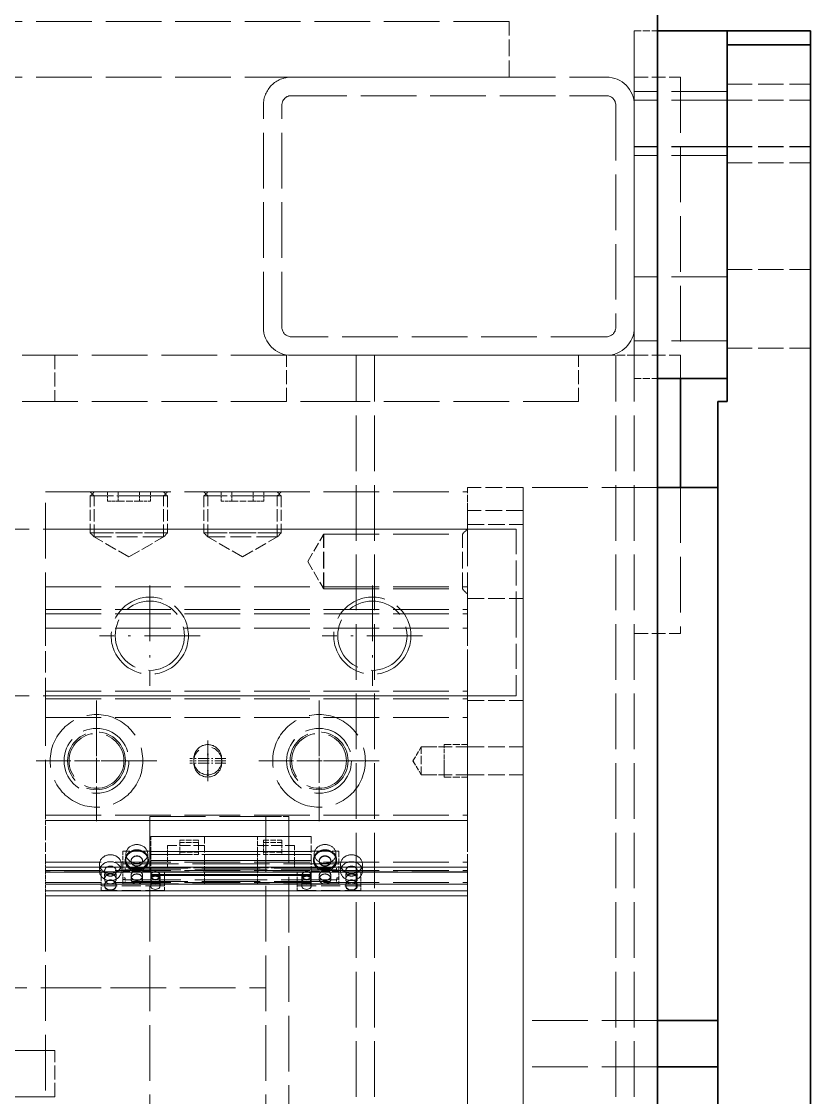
# Model space of a CAD drawing. Extents: x 0 to 18500, y -51 to 3802.
# Drawn here: x 3331.2 to 3501.3, y 2985.4 to 3217.5 of the extents above; entities that cross this region are included whole.
import ezdxf

# ---------------------------------------------------------------- set-up
doc = ezdxf.new("R2010")
doc.units = 0
doc.header["$MEASUREMENT"] = 0
for name, pattern in [('CENTER-HOKUTO', [23, 20, -1, 1, -1]), ('DASHDOT', [18.5, 12, -3, 0.5, -3]), ('DASHED', [15, 12, -3]), ('HIDDEN-HOKUTO', [3.8, 2.5, -1.3])]:
    doc.linetypes.add(name, pattern=pattern)
doc.layers.get('0').update_dxf_attribs({"linetype": 'CONTINUOUS'})
doc.layers.add('AM_7', color=2, linetype='CENTER-HOKUTO')
doc.layers.add('AM_HID', color=1, linetype='HIDDEN-HOKUTO')

msp = doc.modelspace()

# ---------------------------------------------------------------- linework, layer by layer
at = {"color": 7, "lineweight": 35}
for p, q in [((3468.3324, 3245.48984), (3468.33216, 2495.4899)), ((3483.33264, 3215.48996), (3483.33264, 3140.48996)), ((3483.33264, 3212.48996), (3483.33264, 3135.48996)), ((3501.33264, 3212.48996), (3501.33264, 2528.49002)), ((3473.33313, 3140.48996), (3473.33313, 3116.99008)), ((3481.33264, 3135.48996), (3481.33264, 2605.48996))]:
    msp.add_line(p, q, dxfattribs=at)
at = {"color": 7, "lineweight": 35, "ltscale": 0.375012}
for p, q in [((3468.33216, 3215.48996), (3483.33264, 3215.48996)), ((3468.33216, 3140.48996), (3483.33264, 3140.48996))]:
    msp.add_line(p, q, dxfattribs=at)
at = {"color": 7, "lineweight": 35, "ltscale": 0.45}
for p, q in [((3501.33264, 3215.48996), (3483.33264, 3215.48996)), ((3501.33264, 3212.48996), (3483.33264, 3212.48996))]:
    msp.add_line(p, q, dxfattribs=at)
at = {"color": 7, "lineweight": 35, "ltscale": 0.075}
for p, q in [((3483.33264, 3215.48996), (3483.33264, 3212.48996)), ((3501.33264, 3215.48996), (3501.33264, 3212.48996))]:
    msp.add_line(p, q, dxfattribs=at)
at = {"color": 7, "lineweight": 35, "ltscale": 0.05}
msp.add_line((3481.33264, 3135.48996), (3483.33264, 3135.48996), dxfattribs=at)
at = {"color": 7, "lineweight": 35, "ltscale": 0.325012}
for p, q in [((3481.33264, 3116.99008), (3468.33216, 3116.99008)), ((3481.33264, 3001.99008), (3468.33216, 3001.99008)), ((3481.33264, 2991.99008), (3468.33216, 2991.99008))]:
    msp.add_line(p, q, dxfattribs=at)
at = {"layer": 'AM_7', "color": 2, "linetype": 'DASHDOT', "lineweight": 13}
for p, q in [((3358.83289, 3095.82053), (3358.83289, 3074.15988)), ((3406.83289, 3095.82053), (3406.83289, 3074.15988)), ((3369.66321, 3084.9902), (3348.00257, 3084.9902)), ((3417.66321, 3084.9902), (3396.00257, 3084.9902)), ((3347.33289, 3070.9902), (3347.33289, 3044.9902)), ((3395.33289, 3070.9902), (3395.33289, 3044.9902)), ((3360.33289, 3057.9902), (3334.33289, 3057.9902)), ((3408.33289, 3057.9902), (3382.33289, 3057.9902))]:
    msp.add_line(p, q, dxfattribs=at)
at = {"layer": 'AM_7', "color": 2, "linetype": 'DASHDOT', "lineweight": 13, "ltscale": 0.455002}
for p, q in [((3347.33582, 3067.09164), (3347.33582, 3048.89157)), ((3395.33582, 3067.09164), (3395.33582, 3048.89157))]:
    msp.add_line(p, q, dxfattribs=at)
at = {"layer": 'AM_7', "color": 2, "linetype": 'DASHDOT', "lineweight": 13, "ltscale": 0.195001}
for p, q in [((3371.33264, 3061.89011), (3371.33264, 3054.09006)), ((3375.23596, 3058.49155), (3367.43592, 3058.49155)), ((3375.23596, 3057.49155), (3367.43592, 3057.49155))]:
    msp.add_line(p, q, dxfattribs=at)
at = {"layer": 'AM_7', "color": 2, "linetype": 'DASHDOT', "lineweight": 13, "ltscale": 0.194998}
for p, q in [((3371.33582, 3062.39157), (3371.33582, 3054.59164)), ((3371.33582, 3061.39157), (3371.33582, 3053.59164))]:
    msp.add_line(p, q, dxfattribs=at)
at = {"layer": 'AM_7', "color": 2, "linetype": 'DASHDOT', "lineweight": 13, "ltscale": 0.454999}
for p, q in [((3356.43592, 3057.99167), (3338.23596, 3057.99167)), ((3404.43592, 3057.99155), (3386.23596, 3057.99155))]:
    msp.add_line(p, q, dxfattribs=at)
at = {"layer": 'AM_7', "color": 2, "linetype": 'DASHDOT', "lineweight": 13, "ltscale": 0.194995}
msp.add_line((3375.23255, 3057.99008), (3367.43274, 3057.99008), dxfattribs=at)
at = {"layer": 'AM_HID', "color": 1, "linetype": 'DASHED', "lineweight": 13}
for p, q in [((3436.3324, 3217.48996), (3238.3324, 3217.48996)), ((3463.33264, 3215.48996), (3463.33264, 3145.48996)), ((3436.3324, 3205.48996), (3238.3324, 3205.48996)), ((3389.3324, 3205.48996), (3457.3324, 3205.48996)), ((3463.33313, 3205.4902), (3463.33313, 3145.48984)), ((3473.33313, 3205.4902), (3473.33313, 3140.48996)), ((3389.3324, 3201.48996), (3457.3324, 3201.48996)), ((3483.33264, 3202.40756), (3463.33264, 3202.40756)), ((3483.33289, 3202.40768), (3463.33289, 3202.40768)), ((3483.33557, 3202.4089), (3463.33557, 3202.4089)), ((3483.33582, 3202.40915), (3463.33582, 3202.40915)), ((3383.3324, 3151.48996), (3383.3324, 3199.48996)), ((3387.3324, 3151.48996), (3387.3324, 3199.48996)), ((3459.3324, 3199.48996), (3459.3324, 3151.48996)), ((3463.3324, 3199.48996), (3463.3324, 3151.48996)), ((3483.33289, 3200.49008), (3463.33289, 3200.49008)), ((3483.33582, 3200.49155), (3463.33582, 3200.49155)), ((3483.33289, 3190.49008), (3463.33289, 3190.49008)), ((3483.33582, 3190.49155), (3463.33582, 3190.49155)), ((3483.33264, 3188.57248), (3463.33264, 3188.57248)), ((3483.33289, 3188.57272), (3463.33289, 3188.57272)), ((3483.33557, 3188.57394), (3463.33557, 3188.57394)), ((3483.33582, 3188.57407), (3463.33582, 3188.57407)), ((3483.33264, 3162.40756), (3463.33264, 3162.40756)), ((3483.33289, 3162.40768), (3463.33289, 3162.40768)), ((3483.33557, 3162.4089), (3463.33557, 3162.4089)), ((3483.33582, 3162.40915), (3463.33582, 3162.40915)), ((3457.3324, 3149.48996), (3389.3324, 3149.48996)), ((3483.33264, 3148.57248), (3463.33264, 3148.57248)), ((3483.33289, 3148.57272), (3463.33289, 3148.57272)), ((3483.33557, 3148.57394), (3463.33557, 3148.57394)), ((3483.33582, 3148.57407), (3463.33582, 3148.57407)), ((3403.3324, 3145.48996), (3238.3324, 3145.48996)), ((3457.3324, 3145.48996), (3389.3324, 3145.48996)), ((3403.3324, 2595.48996), (3403.3324, 3145.48996)), ((3451.33264, 3145.48996), (3403.33264, 3145.48996)), ((3407.3324, 2595.48996), (3407.3324, 3145.48996)), ((3409.3324, 3145.48996), (3457.3324, 3145.48996)), ((3459.3324, 2595.48996), (3459.3324, 3145.48996)), ((3463.3324, 2595.48996), (3463.3324, 3145.48996)), ((3403.3324, 3135.48996), (3238.3324, 3135.48996)), ((3451.33264, 3135.48996), (3403.33264, 3135.48996)), ((3336.33264, 3086.64011), (3336.33264, 3115.99008)), ((3336.33264, 3115.99008), (3427.33264, 3115.99008)), ((3427.33264, 3086.63998), (3427.33264, 3115.99008)), ((3439.33264, 3116.99008), (3439.33264, 2623.99008)), ((3468.33216, 3116.99008), (3439.33264, 3116.99008)), ((3473.33313, 3116.99008), (3473.33313, 3085.4902)), ((3481.33264, 2623.99008), (3481.33264, 3116.99008)), ((3427.33264, 3111.99008), (3427.33264, 2628.99008)), ((3439.33264, 3111.99008), (3439.33264, 2628.99008)), ((3437.83289, 3107.99008), (3305.33289, 3107.99008)), ((3437.83557, 3107.99155), (3305.33582, 3107.99155)), ((3427.33289, 3107.99008), (3336.33289, 3107.99008)), ((3427.33557, 3107.99155), (3336.33557, 3107.99155)), ((3396.33264, 3106.90756), (3426.25013, 3106.90756)), ((3396.33289, 3106.90768), (3426.25037, 3106.90768)), ((3396.33557, 3106.90903), (3426.25305, 3106.90903)), ((3396.33582, 3106.90903), (3426.2533, 3106.90903)), ((3336.33557, 3095.49496), (3427.33557, 3095.49496)), ((3396.33264, 3095.0726), (3426.25013, 3095.0726)), ((3396.33289, 3095.0726), (3426.25037, 3095.0726)), ((3396.33557, 3095.07394), (3426.25305, 3095.07394)), ((3396.33582, 3095.07407), (3426.2533, 3095.07407)), ((3336.33264, 3090.64011), (3427.33264, 3090.64011)), ((3336.33557, 3089.72153), (3427.33557, 3089.72153)), ((3336.33264, 3086.64011), (3427.33264, 3086.63998)), ((3437.83289, 3071.99008), (3305.33289, 3071.99008)), ((3437.83557, 3071.99155), (3305.33557, 3071.99155)), ((3336.33264, 3046.24008), (3336.33264, 3071.34006)), ((3336.33264, 3071.34006), (3427.33264, 3071.34006)), ((3336.33289, 3072.9902), (3427.33289, 3072.9902)), ((3427.33289, 3071.99008), (3336.33289, 3071.99008)), ((3427.33557, 3071.99155), (3336.33557, 3071.99155)), ((3427.33264, 3046.24008), (3427.33264, 3071.34006)), ((3336.33264, 3067.34006), (3427.33264, 3067.34006)), ((3336.33264, 3046.24008), (3427.33264, 3046.24008)), ((3358.83264, 3045.99008), (3358.83264, 2945.99008)), ((3358.83264, 3045.99008), (3388.83264, 3045.99008)), ((3358.83557, 3045.99155), (3388.83557, 3045.99155)), ((3383.83264, 3045.99008), (3383.83264, 2945.99008)), ((3388.83264, 2945.99008), (3388.83264, 3045.99008)), ((3388.83264, 2945.99008), (3388.83264, 3045.99008)), ((3427.33289, 3045.15268), (3336.33289, 3045.15268)), ((3336.33557, 3045.15402), (3427.33557, 3045.15402)), ((3359.03284, 3041.69821), (3382.03284, 3041.69821)), ((3393.63562, 3041.69955), (3370.63562, 3041.69955)), ((3359.03284, 3038.44821), (3382.03284, 3038.44821)), ((3382.03284, 3037.76523), (3359.03284, 3037.76523)), ((3359.03284, 3036.50217), (3382.03284, 3036.50217)), ((3393.63562, 3038.44955), (3370.63562, 3038.44955)), ((3370.63562, 3037.76657), (3393.63562, 3037.76657)), ((3393.63562, 3036.50339), (3370.63562, 3036.50339)), ((3336.33264, 3036.1655), (3427.33264, 3036.1655)), ((3427.33264, 3035.03842), (3336.33264, 3035.03842)), ((3336.33264, 3034.34677), (3427.33264, 3034.34677)), ((3427.33264, 3034.02499), (3336.33264, 3034.02512)), ((3427.33264, 3033.97958), (3336.33264, 3033.97971)), ((3336.33289, 3036.16562), (3427.33289, 3036.1655)), ((3336.33289, 3035.03854), (3427.33289, 3035.03854)), ((3336.33289, 3034.34689), (3427.33289, 3034.34689)), ((3427.33289, 3034.02512), (3336.33289, 3034.02524)), ((3427.33289, 3033.97971), (3336.33289, 3033.97971)), ((3336.33557, 3036.16684), (3427.33557, 3036.16684)), ((3427.33557, 3035.03976), (3336.33557, 3035.03976)), ((3336.33557, 3034.34824), (3427.33557, 3034.34824)), ((3427.33557, 3034.02646), (3336.33557, 3034.02646)), ((3336.33557, 3033.98105), (3427.33557, 3033.98105)), ((3336.33582, 3036.16696), (3427.33582, 3036.16696)), ((3336.33582, 3035.03989), (3427.33582, 3035.03989)), ((3336.33582, 3034.34836), (3427.33582, 3034.34836)), ((3427.33582, 3034.02658), (3336.33582, 3034.02658)), ((3427.33582, 3033.98117), (3336.33582, 3033.98117)), ((3353.03284, 3035.76523), (3382.03284, 3035.76523)), ((3382.03284, 3034.85593), (3353.53284, 3034.85593)), ((3353.53284, 3034.50595), (3382.03284, 3034.50595)), ((3399.63562, 3035.76657), (3370.63562, 3035.76657)), ((3370.63562, 3034.85727), (3399.13562, 3034.85727)), ((3399.13562, 3034.50717), (3370.63562, 3034.50717)), ((3336.33264, 3031.74875), (3427.33264, 3031.74875)), ((3336.33289, 3031.74887), (3427.33289, 3031.74887)), ((3336.33557, 3031.75009), (3427.33557, 3031.75009)), ((3336.33582, 3031.75021), (3427.33582, 3031.75021)), ((3353.53284, 3032.34445), (3382.03284, 3032.34445)), ((3382.03284, 3031.99448), (3353.53284, 3031.99448)), ((3359.03284, 3033.43515), (3382.03284, 3033.43515)), ((3359.03284, 3033.25217), (3382.03284, 3033.25217)), ((3393.63562, 3033.43637), (3370.63562, 3033.43637)), ((3393.63562, 3033.25339), (3370.63562, 3033.25339)), ((3399.13562, 3032.34579), (3370.63562, 3032.34579)), ((3370.63562, 3031.9957), (3399.13562, 3031.9957)), ((3427.33264, 3031.38278), (3336.33264, 3031.38278)), ((3427.33264, 3029.97507), (3336.33264, 3029.97507)), ((3336.33264, 3029.93002), (3427.33264, 3029.93002)), ((3336.33289, 3031.3829), (3427.33289, 3031.3829)), ((3427.33289, 3029.97519), (3336.33289, 3029.97519)), ((3336.33289, 3029.93015), (3427.33289, 3029.93015)), ((3427.33557, 3031.38425), (3336.33557, 3031.38425)), ((3427.33557, 3029.97653), (3336.33557, 3029.97653)), ((3336.33557, 3029.93149), (3427.33557, 3029.93149)), ((3336.33582, 3031.38437), (3427.33582, 3031.38437)), ((3427.33582, 3029.97653), (3336.33582, 3029.97665)), ((3336.33582, 3029.93161), (3427.33582, 3029.93161)), ((3353.03284, 3031.43515), (3382.03284, 3031.43515)), ((3399.63562, 3031.43637), (3370.63562, 3031.43637)), ((3336.33264, 3028.88913), (3427.33264, 3028.88901)), ((3427.33289, 3028.88913), (3336.33289, 3028.88925)), ((3336.33289, 3028.88913), (3336.33289, 2963.09103)), ((3336.33557, 3028.89047), (3427.33557, 3028.89047)), ((3427.33582, 3028.89059), (3336.33582, 3028.89059)), ((3427.33289, 3028.88901), (3427.33289, 2963.09103)), ((3305.33289, 3008.99008), (3383.83264, 3008.99008)), ((3305.33557, 3008.99155), (3383.83557, 3008.99155)), ((3336.33264, 3008.99008), (3358.83264, 3008.99008)), ((3336.33557, 3008.99155), (3358.83557, 3008.99155)), ((3468.33216, 3001.99008), (3439.33264, 3001.99008)), ((3338.3324, 2995.48996), (3238.3324, 2995.48996)), ((3468.33216, 2991.99008), (3439.33264, 2991.99008)), ((3338.3324, 2985.48996), (3238.3324, 2985.48996))]:
    msp.add_line(p, q, dxfattribs=at)
at = {"layer": 'AM_HID', "color": 1, "linetype": 'DASHED', "lineweight": 13, "ltscale": 0.3}
for p, q in [((3436.3324, 3205.48996), (3436.3324, 3217.48996)), ((3439.33264, 3116.99008), (3427.33264, 3116.99008)), ((3439.33264, 3111.99008), (3427.33264, 3111.99008)), ((3439.33289, 3111.9902), (3427.33289, 3111.9902)), ((3439.33557, 3111.99142), (3427.33557, 3111.99142)), ((3439.33582, 3111.99155), (3427.33582, 3111.99155)), ((3427.33264, 3108.99008), (3439.33264, 3108.99008)), ((3427.33289, 3108.9902), (3439.33289, 3108.9902)), ((3427.33289, 3108.99008), (3439.33289, 3108.99008)), ((3427.33557, 3108.99155), (3439.33557, 3108.99155)), ((3427.33557, 3108.99155), (3439.33557, 3108.99155)), ((3427.33582, 3108.99155), (3439.33582, 3108.99155)), ((3427.33264, 3092.99008), (3439.33264, 3092.99008)), ((3427.33289, 3092.9902), (3439.33289, 3092.9902)), ((3427.33557, 3092.99155), (3439.33557, 3092.99155)), ((3427.33582, 3092.99155), (3439.33582, 3092.99155)), ((3427.33289, 3070.99008), (3439.33289, 3070.99008)), ((3427.33557, 3070.99155), (3439.33557, 3070.99155)), ((3427.33289, 3060.99008), (3439.33289, 3060.99008)), ((3427.33557, 3060.99155), (3439.33557, 3060.99155)), ((3427.33264, 3054.99008), (3439.33264, 3054.99008)), ((3427.33557, 3054.99155), (3439.33557, 3054.99155))]:
    msp.add_line(p, q, dxfattribs=at)
at = {"layer": 'AM_HID', "color": 1, "linetype": 'DASHED', "lineweight": 13, "ltscale": 0.124988}
for p, q in [((3463.33264, 3215.48996), (3468.33216, 3215.48996)), ((3463.33264, 3140.48996), (3468.33216, 3140.48996))]:
    msp.add_line(p, q, dxfattribs=at)
at = {"layer": 'AM_HID', "color": 1, "linetype": 'DASHED', "lineweight": 13, "ltscale": 0.45}
for p, q in [((3501.33313, 3212.4902), (3483.33313, 3212.4902)), ((3501.33557, 3212.49142), (3483.33557, 3212.49142)), ((3501.33606, 3212.49167), (3483.33606, 3212.49167)), ((3483.33264, 3203.99008), (3501.33264, 3203.99008)), ((3483.33289, 3203.9902), (3501.33289, 3203.9902)), ((3483.33557, 3203.99142), (3501.33557, 3203.99142)), ((3483.33582, 3203.99155), (3501.33582, 3203.99155)), ((3483.33289, 3200.49008), (3501.33289, 3200.49008)), ((3483.33582, 3200.49155), (3501.33582, 3200.49155)), ((3483.33289, 3190.49008), (3501.33289, 3190.49008)), ((3483.33582, 3190.49155), (3501.33582, 3190.49155)), ((3483.33264, 3186.99008), (3501.33264, 3186.99008)), ((3483.33289, 3186.9902), (3501.33289, 3186.9902)), ((3483.33557, 3186.99142), (3501.33557, 3186.99142)), ((3483.33582, 3186.99155), (3501.33582, 3186.99155)), ((3483.33264, 3163.99008), (3501.33264, 3163.99008)), ((3483.33289, 3163.9902), (3501.33289, 3163.9902)), ((3483.33557, 3163.99142), (3501.33557, 3163.99142)), ((3483.33582, 3163.99155), (3501.33582, 3163.99155)), ((3483.33264, 3146.99008), (3501.33264, 3146.99008)), ((3483.33289, 3146.9902), (3501.33289, 3146.9902)), ((3483.33557, 3146.99142), (3501.33557, 3146.99142)), ((3483.33582, 3146.99155), (3501.33582, 3146.99155)), ((3437.83289, 3107.99008), (3437.83289, 3089.99008)), ((3437.83289, 3089.99008), (3437.83289, 3071.99008))]:
    msp.add_line(p, q, dxfattribs=at)
at = {"layer": 'AM_HID', "color": 1, "linetype": 'DASHED', "lineweight": 13, "ltscale": 0.25}
for p, q in [((3463.33313, 3205.4902), (3473.33313, 3205.4902)), ((3338.33264, 3145.49008), (3338.33264, 3135.49008)), ((3388.33289, 3135.4902), (3388.33289, 3145.4902)), ((3388.33557, 3135.49142), (3388.33557, 3145.49142)), ((3403.3324, 3135.48996), (3403.3324, 3145.48996)), ((3451.33264, 3135.48996), (3451.33264, 3145.48996)), ((3463.33313, 3145.4902), (3473.33313, 3145.4902)), ((3463.33313, 3085.4902), (3473.33313, 3085.4902)), ((3417.33289, 3060.99008), (3427.33289, 3060.99008)), ((3417.33264, 3054.99008), (3427.33264, 3054.99008)), ((3439.33264, 2991.99008), (3439.33264, 3001.99008)), ((3481.33264, 2991.99008), (3481.33264, 3001.99008)), ((3338.3324, 2985.48996), (3338.3324, 2995.48996))]:
    msp.add_line(p, q, dxfattribs=at)
at = {"layer": 'AM_HID', "color": 1, "linetype": 'DASHED', "lineweight": 13, "ltscale": 0.15}
for p, q in [((3409.3324, 3145.48996), (3403.3324, 3145.48996)), ((3457.3324, 3145.48996), (3463.3324, 3145.48996)), ((3417.33264, 3054.99008), (3417.33289, 3060.99008)), ((3417.33264, 3054.99008), (3417.33289, 3060.99008)), ((3417.33557, 3054.99155), (3417.33557, 3060.99155)), ((3417.33557, 3054.99155), (3417.33557, 3060.99155)), ((3393.63562, 3038.51657), (3399.63562, 3038.51657)), ((3359.03284, 3038.51523), (3353.03284, 3038.51523)), ((3359.03284, 3034.18515), (3353.03284, 3034.18515)), ((3393.63562, 3034.18637), (3399.63562, 3034.18637))]:
    msp.add_line(p, q, dxfattribs=at)
at = {"layer": 'AM_HID', "color": 1, "linetype": 'DASHED', "lineweight": 13, "ltscale": 0.030269}
for p, q in [((3346.85804, 3115.13412), (3346.00183, 3115.9902)), ((3346.85804, 3115.9902), (3346.00183, 3115.13412)), ((3361.80774, 3115.13412), (3362.66394, 3115.9902)), ((3361.80774, 3115.9902), (3362.66394, 3115.13412)), ((3371.35804, 3115.13412), (3370.50183, 3115.9902)), ((3371.35804, 3115.9902), (3370.50183, 3115.13412)), ((3386.30774, 3115.13412), (3387.16394, 3115.9902)), ((3386.30774, 3115.9902), (3387.16394, 3115.13412)), ((3346.85804, 3106.29013), (3346.00183, 3107.14621)), ((3361.80774, 3106.29013), (3362.66394, 3107.14621)), ((3371.35804, 3106.29013), (3370.50183, 3107.14621)), ((3386.30774, 3106.29013), (3387.16394, 3107.14621))]:
    msp.add_line(p, q, dxfattribs=at)
at = {"layer": 'AM_HID', "color": 1, "linetype": 'DASHED', "lineweight": 13, "ltscale": 0.416553}
for p, q in [((3346.00183, 3115.13412), (3362.66394, 3115.13412)), ((3346.00183, 3115.13412), (3362.66394, 3115.13412)), ((3370.50183, 3115.13412), (3387.16394, 3115.13412)), ((3370.50183, 3115.13412), (3387.16394, 3115.13412)), ((3346.00183, 3107.14621), (3362.66394, 3107.14621)), ((3362.66394, 3107.14621), (3346.00183, 3107.14621)), ((3370.50183, 3107.14621), (3387.16394, 3107.14621)), ((3387.16394, 3107.14621), (3370.50183, 3107.14621))]:
    msp.add_line(p, q, dxfattribs=at)
at = {"layer": 'AM_HID', "color": 1, "linetype": 'DASHED', "lineweight": 13, "ltscale": 0.199698}
for p, q in [((3346.00183, 3115.13412), (3346.00183, 3107.14621)), ((3362.66394, 3115.13412), (3362.66394, 3107.14621)), ((3370.50183, 3115.13412), (3370.50183, 3107.14621)), ((3387.16394, 3115.13412), (3387.16394, 3107.14621))]:
    msp.add_line(p, q, dxfattribs=at)
at = {"layer": 'AM_HID', "color": 1, "linetype": 'DASHED', "lineweight": 13, "ltscale": 0.373743}
for p, q in [((3346.85804, 3115.9902), (3361.80774, 3115.9902)), ((3361.80774, 3115.13412), (3346.85804, 3115.13412)), ((3361.80774, 3115.13412), (3346.85804, 3115.13412)), ((3371.35804, 3115.9902), (3386.30774, 3115.9902)), ((3386.30774, 3115.13412), (3371.35804, 3115.13412)), ((3386.30774, 3115.13412), (3371.35804, 3115.13412)), ((3361.80774, 3106.29013), (3346.85804, 3106.29013)), ((3361.80774, 3106.29013), (3346.85804, 3106.29013)), ((3361.80774, 3106.29013), (3346.85804, 3106.29013)), ((3386.30774, 3106.29013), (3371.35804, 3106.29013)), ((3386.30774, 3106.29013), (3371.35804, 3106.29013)), ((3386.30774, 3106.29013), (3371.35804, 3106.29013))]:
    msp.add_line(p, q, dxfattribs=at)
at = {"layer": 'AM_HID', "color": 1, "linetype": 'DASHED', "lineweight": 13, "ltscale": 0.2211}
for p, q in [((3346.85804, 3106.29013), (3346.85804, 3115.13412)), ((3361.80774, 3106.29013), (3361.80774, 3115.13412)), ((3371.35804, 3106.29013), (3371.35804, 3115.13412)), ((3386.30774, 3106.29013), (3386.30774, 3115.13412))]:
    msp.add_line(p, q, dxfattribs=at)
at = {"layer": 'AM_HID', "color": 1, "linetype": 'DASHED', "lineweight": 13, "ltscale": 0.05}
for p, q in [((3349.71399, 3115.9902), (3349.71399, 3113.9902)), ((3352.02356, 3115.9902), (3352.02356, 3113.9902)), ((3352.02356, 3115.9902), (3352.02356, 3113.9902)), ((3356.64221, 3115.9902), (3356.64221, 3113.9902)), ((3356.64221, 3115.9902), (3356.64221, 3113.9902)), ((3358.95179, 3115.9902), (3358.95179, 3113.9902)), ((3374.21399, 3115.9902), (3374.21399, 3113.9902)), ((3376.52356, 3115.9902), (3376.52356, 3113.9902)), ((3376.52356, 3115.9902), (3376.52356, 3113.9902)), ((3381.14221, 3115.9902), (3381.14221, 3113.9902)), ((3381.14221, 3115.9902), (3381.14221, 3113.9902)), ((3383.45179, 3115.9902), (3383.45179, 3113.9902)), ((3382.03284, 3035.76523), (3382.03284, 3037.76523))]:
    msp.add_line(p, q, dxfattribs=at)
at = {"layer": 'AM_HID', "color": 1, "linetype": 'DASHED', "lineweight": 13, "ltscale": 0.125}
for p, q in [((3427.33264, 3111.99008), (3427.33264, 3116.99008)), ((3439.33264, 3111.99008), (3439.33264, 3116.99008)), ((3417.33557, 3060.99155), (3422.33557, 3060.99155)), ((3422.33557, 3061.49155), (3427.33557, 3061.49155)), ((3417.33557, 3054.99155), (3422.33557, 3054.99155)), ((3422.33557, 3054.49155), (3427.33557, 3054.49155)), ((3383.83264, 3045.99008), (3388.83264, 3045.99008)), ((3383.83557, 3045.99155), (3388.83557, 3045.99155))]:
    msp.add_line(p, q, dxfattribs=at)
at = {"layer": 'AM_HID', "color": 1, "linetype": 'DASHED', "lineweight": 13, "ltscale": 0.057739}
for p, q in [((3349.71399, 3113.9902), (3352.02356, 3113.9902)), ((3356.64221, 3113.9902), (3358.95179, 3113.9902)), ((3374.21399, 3113.9902), (3376.52356, 3113.9902)), ((3381.14221, 3113.9902), (3383.45179, 3113.9902))]:
    msp.add_line(p, q, dxfattribs=at)
at = {"layer": 'AM_HID', "color": 1, "linetype": 'DASHED', "lineweight": 13, "ltscale": 0.115466}
for p, q in [((3352.02356, 3113.9902), (3356.64221, 3113.9902)), ((3376.52356, 3113.9902), (3381.14221, 3113.9902))]:
    msp.add_line(p, q, dxfattribs=at)
at = {"layer": 'AM_HID', "color": 1, "linetype": 'DASHED', "lineweight": 13, "ltscale": 0.215781}
for p, q in [((3354.33289, 3101.97446), (3346.85804, 3106.29013)), ((3354.33289, 3101.97446), (3361.80774, 3106.29013)), ((3378.83289, 3101.97446), (3371.35804, 3106.29013)), ((3378.83289, 3101.97446), (3386.30774, 3106.29013))]:
    msp.add_line(p, q, dxfattribs=at)
at = {"layer": 'AM_HID', "color": 1, "linetype": 'DASHED', "lineweight": 13, "ltscale": 0.170824}
for p, q in [((3392.91614, 3100.99008), (3396.33264, 3106.90756)), ((3392.91638, 3100.9902), (3396.33289, 3106.90768)), ((3392.91907, 3100.99155), (3396.33557, 3106.90903)), ((3392.91931, 3100.99155), (3396.33582, 3106.90903)), ((3392.91614, 3100.99008), (3396.33264, 3095.0726)), ((3392.91931, 3100.99155), (3396.33582, 3095.07407))]:
    msp.add_line(p, q, dxfattribs=at)
at = {"layer": 'AM_HID', "color": 1, "linetype": 'DASHED', "lineweight": 13, "ltscale": 0.295874}
for p, q in [((3396.33264, 3095.0726), (3396.33264, 3106.90756)), ((3396.33264, 3095.0726), (3396.33264, 3106.90756)), ((3396.33582, 3095.07407), (3396.33582, 3106.90903)), ((3396.33582, 3095.07407), (3396.33582, 3106.90903)), ((3426.25013, 3095.0726), (3426.25013, 3106.90756)), ((3426.25013, 3095.0726), (3426.25013, 3106.90756)), ((3426.2533, 3095.07407), (3426.2533, 3106.90903)), ((3426.2533, 3095.07407), (3426.2533, 3106.90903))]:
    msp.add_line(p, q, dxfattribs=at)
at = {"layer": 'AM_HID', "color": 1, "linetype": 'DASHED', "lineweight": 13, "ltscale": 0.295877}
for p, q in [((3396.33289, 3095.0726), (3396.33289, 3106.90768)), ((3396.33289, 3095.0726), (3396.33289, 3106.90768)), ((3396.33557, 3095.07394), (3396.33557, 3106.90903)), ((3396.33557, 3095.07394), (3396.33557, 3106.90903)), ((3426.25037, 3095.0726), (3426.25037, 3106.90768)), ((3426.25037, 3095.0726), (3426.25037, 3106.90768)), ((3426.25305, 3095.07394), (3426.25305, 3106.90903)), ((3426.25305, 3095.07394), (3426.25305, 3106.90903))]:
    msp.add_line(p, q, dxfattribs=at)
at = {"layer": 'AM_HID', "color": 1, "linetype": 'DASHED', "lineweight": 13, "ltscale": 0.038273}
for p, q in [((3426.25013, 3106.90756), (3427.33264, 3107.99008)), ((3426.25037, 3106.90768), (3427.33289, 3107.9902)), ((3426.25305, 3106.90903), (3427.33557, 3107.99155)), ((3426.2533, 3106.90903), (3427.33582, 3107.99155)), ((3426.25013, 3095.0726), (3427.33264, 3093.99008)), ((3426.2533, 3095.07407), (3427.33582, 3093.99155))]:
    msp.add_line(p, q, dxfattribs=at)
at = {"layer": 'AM_HID', "color": 1, "linetype": 'DASHED', "lineweight": 13, "ltscale": 0.170826}
for p, q in [((3392.91638, 3100.9902), (3396.33289, 3095.0726)), ((3392.91907, 3100.99155), (3396.33557, 3095.07394))]:
    msp.add_line(p, q, dxfattribs=at)
at = {"layer": 'AM_HID', "color": 1, "linetype": 'DASHED', "lineweight": 13, "ltscale": 0.038271}
for p, q in [((3426.25037, 3095.0726), (3427.33289, 3093.9902)), ((3426.25305, 3095.07394), (3427.33557, 3093.99155))]:
    msp.add_line(p, q, dxfattribs=at)
at = {"layer": 'AM_HID', "color": 1, "linetype": 'DASHED', "lineweight": 13, "ltscale": 0.382498}
for p, q in [((3336.33264, 3071.34006), (3336.33264, 3086.63998)), ((3427.33264, 3071.34006), (3427.33264, 3086.63998))]:
    msp.add_line(p, q, dxfattribs=at)
at = {"layer": 'AM_HID', "color": 1, "linetype": 'DASHED', "lineweight": 13, "ltscale": 0.086604}
msp.add_line((3415.60071, 3057.99008), (3417.33289, 3060.99008), dxfattribs=at)
at = {"layer": 'AM_HID', "color": 1, "linetype": 'DASHED', "lineweight": 13, "ltscale": 0.086601}
for p, q in [((3415.60364, 3057.99155), (3417.33557, 3060.99155)), ((3415.60071, 3057.99008), (3417.33264, 3054.99008)), ((3415.60364, 3057.99155), (3417.33557, 3054.99155))]:
    msp.add_line(p, q, dxfattribs=at)
at = {"layer": 'AM_HID', "color": 1, "linetype": 'DASHED', "lineweight": 13, "ltscale": 0.075}
for p, q in [((3422.33557, 3058.49155), (3422.33557, 3061.49155)), ((3422.33557, 3054.99155), (3422.33557, 3057.99155)), ((3422.33557, 3054.49155), (3422.33557, 3057.49155)), ((3390.63562, 3034.00143), (3390.63562, 3031.00143)), ((3404.33557, 3034.00143), (3404.33557, 3031.00143)), ((3348.33289, 3033.00021), (3348.33289, 3030.00021)), ((3362.03284, 3033.00021), (3362.03284, 3030.00021))]:
    msp.add_line(p, q, dxfattribs=at)
at = {"layer": 'AM_HID', "color": 1, "linetype": 'DASHED', "lineweight": 13, "ltscale": 0.0125}
for p, q in [((3368.33582, 3057.99155), (3368.33582, 3058.49155)), ((3368.33582, 3057.49155), (3368.33582, 3057.99155)), ((3374.33582, 3058.49155), (3374.33582, 3057.99155)), ((3374.33582, 3057.99155), (3374.33582, 3057.49155)), ((3422.33557, 3058.49155), (3422.33557, 3057.99155)), ((3422.33557, 3057.99155), (3422.33557, 3057.49155)), ((3365.33289, 3040.39926), (3365.33289, 3040.89926)), ((3369.33289, 3040.39926), (3369.33289, 3040.89926)), ((3383.33557, 3037.80246), (3383.33557, 3038.30246)), ((3387.33557, 3037.80246), (3387.33557, 3038.30246)), ((3353.53284, 3034.42294), (3353.03284, 3034.42294)), ((3353.03284, 3034.07285), (3353.53284, 3034.07285)), ((3399.13562, 3034.42416), (3399.63562, 3034.42416)), ((3399.63562, 3034.07419), (3399.13562, 3034.07419)), ((3353.03284, 3032.77744), (3353.53284, 3032.77744)), ((3353.53284, 3032.42746), (3353.03284, 3032.42746)), ((3399.63562, 3032.77878), (3399.13562, 3032.77878)), ((3399.13562, 3032.4288), (3399.63562, 3032.4288))]:
    msp.add_line(p, q, dxfattribs=at)
at = {"layer": 'AM_HID', "color": 1, "linetype": 'DASHED', "lineweight": 13, "ltscale": 0.083884}
for p, q in [((3336.33264, 3042.88474), (3336.33264, 3046.24008)), ((3427.33264, 3042.88474), (3427.33264, 3046.24008))]:
    msp.add_line(p, q, dxfattribs=at)
at = {"layer": 'AM_HID', "color": 1, "linetype": 'DASHED', "lineweight": 13, "ltscale": 0.167978}
for p, q in [((3336.33289, 3042.88474), (3336.33289, 3036.16562)), ((3427.33289, 3042.88474), (3427.33289, 3036.16562))]:
    msp.add_line(p, q, dxfattribs=at)
at = {"layer": 'AM_HID', "color": 1, "linetype": 'DASHED', "lineweight": 13, "ltscale": 0.08125}
for p, q in [((3359.03284, 3038.44821), (3359.03284, 3041.69821)), ((3382.03284, 3038.44821), (3382.03284, 3041.69821)), ((3370.63562, 3036.50339), (3370.63562, 3033.25339)), ((3393.63562, 3036.50339), (3393.63562, 3033.25339))]:
    msp.add_line(p, q, dxfattribs=at)
at = {"layer": 'AM_HID', "color": 1, "linetype": 'DASHED', "lineweight": 13, "ltscale": 0.1}
for p, q in [((3369.33289, 3040.89926), (3365.33289, 3040.89926)), ((3383.33557, 3040.90048), (3387.33557, 3040.90048)), ((3369.33289, 3040.39926), (3365.33289, 3040.39926)), ((3383.33557, 3040.40048), (3387.33557, 3040.40048)), ((3365.33289, 3038.30112), (3369.33289, 3038.30112)), ((3365.33289, 3037.80112), (3369.33289, 3037.80112)), ((3387.33557, 3038.30246), (3383.33557, 3038.30246)), ((3387.33557, 3037.80246), (3383.33557, 3037.80246))]:
    msp.add_line(p, q, dxfattribs=at)
at = {"layer": 'AM_HID', "color": 1, "linetype": 'DASHED', "lineweight": 13, "ltscale": 0.129904}
for p, q in [((3370.63562, 3041.69955), (3370.63562, 3036.50339)), ((3393.63562, 3041.69955), (3393.63562, 3036.50339))]:
    msp.add_line(p, q, dxfattribs=at)
at = {"layer": 'AM_HID', "color": 1, "linetype": 'DASHED', "lineweight": 13, "ltscale": 0.064951}
for p, q in [((3383.33557, 3038.30246), (3383.33557, 3040.90048)), ((3387.33557, 3040.90048), (3387.33557, 3038.30246))]:
    msp.add_line(p, q, dxfattribs=at)
at = {"layer": 'AM_HID', "color": 1, "linetype": 'DASHED', "lineweight": 13, "ltscale": 0.030002}
for p, q in [((3362.63562, 3039.72653), (3362.63562, 3038.52646)), ((3390.03284, 3034.92514), (3390.03284, 3036.12521))]:
    msp.add_line(p, q, dxfattribs=at)
at = {"layer": 'AM_HID', "color": 1, "linetype": 'DASHED', "lineweight": 13, "ltscale": 0.2}
for p, q in [((3370.63562, 3039.72641), (3362.63562, 3039.72653)), ((3382.03284, 3039.72519), (3390.03284, 3039.72519)), ((3370.63562, 3034.92648), (3362.63562, 3034.92648)), ((3382.03284, 3034.92514), (3390.03284, 3034.92514))]:
    msp.add_line(p, q, dxfattribs=at)
at = {"layer": 'AM_HID', "color": 1, "linetype": 'DASHED', "lineweight": 13, "ltscale": 0.089999}
for p, q in [((3362.63562, 3038.52646), (3362.63562, 3034.92648)), ((3390.03284, 3036.12521), (3390.03284, 3039.72519))]:
    msp.add_line(p, q, dxfattribs=at)
at = {"layer": 'AM_HID', "color": 1, "linetype": 'DASHED', "lineweight": 13, "ltscale": 0.064954}
for p, q in [((3365.33289, 3040.39926), (3365.33289, 3037.80112)), ((3369.33289, 3037.80112), (3369.33289, 3040.39926))]:
    msp.add_line(p, q, dxfattribs=at)
at = {"layer": 'AM_HID', "color": 1, "linetype": 'DASHED', "lineweight": 13, "ltscale": 0.108255}
msp.add_line((3399.63562, 3038.51657), (3399.63562, 3034.18637), dxfattribs=at)
at = {"layer": 'AM_HID', "color": 1, "linetype": 'DASHED', "lineweight": 13, "ltscale": 0.06875}
for p, q in [((3353.03284, 3038.51523), (3353.03284, 3035.76523)), ((3399.63562, 3034.18637), (3399.63562, 3031.43637))]:
    msp.add_line(p, q, dxfattribs=at)
at = {"layer": 'AM_HID', "color": 1, "linetype": 'DASHED', "lineweight": 13, "ltscale": 0.00625}
for p, q in [((3353.53284, 3036.65024), (3353.53284, 3036.40024)), ((3358.53284, 3036.65024), (3358.53284, 3036.40024)), ((3394.13562, 3036.65146), (3394.13562, 3036.40146)), ((3399.13562, 3036.65146), (3399.13562, 3036.40146))]:
    msp.add_line(p, q, dxfattribs=at)
at = {"layer": 'AM_HID', "color": 1, "linetype": 'DASHED', "lineweight": 13, "ltscale": 0.03125}
for p, q in [((3353.68299, 3037.90024), (3353.68299, 3036.65024)), ((3358.38294, 3037.90024), (3358.38294, 3036.65024)), ((3394.28553, 3037.90146), (3394.28553, 3036.65146)), ((3398.98548, 3037.90146), (3398.98548, 3036.65146)), ((3359.03284, 3031.00021), (3359.03284, 3032.25021)), ((3361.03284, 3031.00021), (3361.03284, 3032.25021)), ((3391.63562, 3031.00143), (3391.63562, 3032.25143)), ((3393.63562, 3031.00143), (3393.63562, 3032.25143))]:
    msp.add_line(p, q, dxfattribs=at)
at = {"layer": 'AM_HID', "color": 1, "linetype": 'DASHED', "lineweight": 13, "ltscale": 0.001251}
for p, q in [((3354.78284, 3036.40024), (3354.78284, 3036.35019)), ((3357.28284, 3036.40024), (3357.28284, 3036.35019)), ((3395.38562, 3036.40146), (3395.38562, 3036.35141)), ((3397.88562, 3036.40146), (3397.88562, 3036.35141))]:
    msp.add_line(p, q, dxfattribs=at)
at = {"layer": 'AM_HID', "color": 1, "linetype": 'DASHED', "lineweight": 13, "ltscale": 0.001675}
msp.add_line((3359.03284, 3038.51523), (3359.03284, 3038.44821), dxfattribs=at)
at = {"layer": 'AM_HID', "color": 1, "linetype": 'DASHED', "lineweight": 13, "ltscale": 0.017075}
for p, q in [((3359.03284, 3037.76523), (3359.03284, 3038.44821)), ((3382.03284, 3037.76523), (3382.03284, 3038.44821))]:
    msp.add_line(p, q, dxfattribs=at)
at = {"layer": 'AM_HID', "color": 1, "linetype": 'DASHED', "lineweight": 13, "ltscale": 0.089502}
msp.add_line((3359.03284, 3037.76523), (3359.03284, 3034.18515), dxfattribs=at)
at = {"layer": 'AM_HID', "color": 1, "linetype": 'DASHED', "lineweight": 13, "ltscale": 0.045468}
for p, q in [((3336.33264, 3034.34677), (3336.33264, 3036.1655)), ((3427.33264, 3034.34677), (3427.33264, 3036.1655)), ((3336.33264, 3029.93002), (3336.33264, 3031.74875)), ((3427.33264, 3029.93002), (3427.33264, 3031.74875))]:
    msp.add_line(p, q, dxfattribs=at)
at = {"layer": 'AM_HID', "color": 1, "linetype": 'DASHED', "lineweight": 13, "ltscale": 0.009177}
msp.add_line((3336.33264, 3033.97971), (3336.33264, 3034.34677), dxfattribs=at)
at = {"layer": 'AM_HID', "color": 1, "linetype": 'DASHED', "lineweight": 13, "ltscale": 0.034579}
for p, q in [((3336.33264, 3034.00046), (3336.33264, 3032.61728)), ((3427.33264, 3034.00046), (3427.33264, 3032.61728))]:
    msp.add_line(p, q, dxfattribs=at)
at = {"layer": 'AM_HID', "color": 1, "linetype": 'DASHED', "lineweight": 13, "ltscale": 0.0375}
for p, q in [((3347.98304, 3035.70016), (3347.98304, 3034.20016)), ((3352.68299, 3035.70016), (3352.68299, 3034.20016)), ((3399.98548, 3035.70151), (3399.98548, 3034.20151)), ((3404.68567, 3035.70151), (3404.68567, 3034.20151))]:
    msp.add_line(p, q, dxfattribs=at)
at = {"layer": 'AM_HID', "color": 1, "linetype": 'DASHED', "lineweight": 13, "ltscale": 0.342499}
for p, q in [((3362.03284, 3034.00021), (3348.33289, 3034.00021)), ((3390.63562, 3034.00143), (3404.33557, 3034.00143)), ((3362.03284, 3031.00021), (3348.33289, 3031.00021)), ((3362.03284, 3030.00021), (3348.33289, 3030.00021)), ((3390.63562, 3031.00143), (3404.33557, 3031.00143)), ((3390.63562, 3030.00143), (3404.33557, 3030.00143))]:
    msp.add_line(p, q, dxfattribs=at)
at = {"layer": 'AM_HID', "color": 1, "linetype": 'DASHED', "lineweight": 13, "ltscale": 0.025}
for p, q in [((3348.33289, 3034.00021), (3348.33289, 3033.00021)), ((3362.03284, 3034.00021), (3362.03284, 3033.00021)), ((3390.63562, 3030.00143), (3390.63562, 3031.00143)), ((3404.33557, 3030.00143), (3404.33557, 3031.00143))]:
    msp.add_line(p, q, dxfattribs=at)
at = {"layer": 'AM_HID', "color": 1, "linetype": 'DASHED', "lineweight": 13, "ltscale": 0.042499}
for p, q in [((3349.08289, 3034.20016), (3349.08289, 3032.50021)), ((3351.58289, 3034.20016), (3351.58289, 3032.50021))]:
    msp.add_line(p, q, dxfattribs=at)
at = {"layer": 'AM_HID', "color": 1, "linetype": 'DASHED', "lineweight": 13, "ltscale": 0.033557}
msp.add_line((3353.03284, 3035.76523), (3353.03284, 3034.42294), dxfattribs=at)
at = {"layer": 'AM_HID', "color": 1, "linetype": 'DASHED', "lineweight": 13, "ltscale": 0.008752}
for p, q in [((3353.03284, 3034.07285), (3353.03284, 3034.42294)), ((3399.13562, 3031.9957), (3399.13562, 3032.34579))]:
    msp.add_line(p, q, dxfattribs=at)
at = {"layer": 'AM_HID', "color": 1, "linetype": 'DASHED', "lineweight": 13, "ltscale": 0.041135}
msp.add_line((3353.03284, 3032.42746), (3353.03284, 3034.07285), dxfattribs=at)
at = {"layer": 'AM_HID', "color": 1, "linetype": 'DASHED', "lineweight": 13, "ltscale": 0.008749}
for p, q in [((3353.53284, 3034.50595), (3353.53284, 3034.85593)), ((3382.03284, 3034.50595), (3382.03284, 3034.85593)), ((3399.13562, 3034.07419), (3399.13562, 3034.42416)), ((3353.53284, 3032.42746), (3353.53284, 3032.77744))]:
    msp.add_line(p, q, dxfattribs=at)
at = {"layer": 'AM_HID', "color": 1, "linetype": 'DASHED', "lineweight": 13, "ltscale": 0.010828}
for p, q in [((3353.53284, 3034.07285), (3353.53284, 3034.50595)), ((3399.13562, 3034.85727), (3399.13562, 3034.42416))]:
    msp.add_line(p, q, dxfattribs=at)
at = {"layer": 'AM_HID', "color": 1, "linetype": 'DASHED', "lineweight": 13, "ltscale": 0.01875}
for p, q in [((3359.03284, 3034.18515), (3359.03284, 3033.43515)), ((3354.78284, 3033.25021), (3354.78284, 3032.50021)), ((3357.28284, 3033.25021), (3357.28284, 3032.50021)), ((3359.03284, 3032.50021), (3359.03284, 3033.25021)), ((3361.03284, 3032.50021), (3361.03284, 3033.25021)), ((3391.63562, 3032.50143), (3391.63562, 3033.25143)), ((3393.63562, 3032.50143), (3393.63562, 3033.25143)), ((3395.38562, 3033.25143), (3395.38562, 3032.50143)), ((3397.88562, 3033.25143), (3397.88562, 3032.50143))]:
    msp.add_line(p, q, dxfattribs=at)
at = {"layer": 'AM_HID', "color": 1, "linetype": 'DASHED', "lineweight": 13, "ltscale": 0.022733}
msp.add_line((3382.03284, 3035.76523), (3382.03284, 3034.85593), dxfattribs=at)
at = {"layer": 'AM_HID', "color": 1, "linetype": 'DASHED', "lineweight": 13, "ltscale": 0.062787}
msp.add_line((3382.03284, 3034.50595), (3382.03284, 3031.99448), dxfattribs=at)
at = {"layer": 'AM_HID', "color": 1, "linetype": 'DASHED', "lineweight": 13, "ltscale": 0.042502}
for p, q in [((3401.08557, 3034.20151), (3401.08557, 3032.50143)), ((3403.58557, 3034.20151), (3403.58557, 3032.50143))]:
    msp.add_line(p, q, dxfattribs=at)
at = {"layer": 'AM_HID', "color": 1, "linetype": 'DASHED', "lineweight": 13, "ltscale": 0.00918}
msp.add_line((3427.33264, 3033.97958), (3427.33264, 3034.34677), dxfattribs=at)
at = {"layer": 'AM_HID', "color": 1, "linetype": 'DASHED', "lineweight": 13, "ltscale": 0.021713}
for p, q in [((3336.33264, 3032.61728), (3336.33264, 3031.74875)), ((3427.33264, 3032.61728), (3427.33264, 3031.74875))]:
    msp.add_line(p, q, dxfattribs=at)
at = {"layer": 'AM_HID', "color": 1, "linetype": 'DASHED', "lineweight": 13, "ltscale": 0.024808}
msp.add_line((3353.03284, 3032.42746), (3353.03284, 3031.43515), dxfattribs=at)
at = {"layer": 'AM_HID', "color": 1, "linetype": 'DASHED', "lineweight": 13, "ltscale": 0.010825}
for p, q in [((3353.53284, 3031.99448), (3353.53284, 3032.42746)), ((3399.13562, 3032.77878), (3399.13562, 3032.34579))]:
    msp.add_line(p, q, dxfattribs=at)
at = {"layer": 'AM_HID', "color": 1, "linetype": 'DASHED', "lineweight": 13, "ltscale": 0.004575}
msp.add_line((3359.03284, 3033.25217), (3359.03284, 3033.43515), dxfattribs=at)
at = {"layer": 'AM_HID', "color": 1, "linetype": 'DASHED', "lineweight": 13, "ltscale": 0.045425}
msp.add_line((3370.63562, 3031.43637), (3370.63562, 3033.25339), dxfattribs=at)
at = {"layer": 'AM_HID', "color": 1, "linetype": 'DASHED', "lineweight": 13, "ltscale": 0.013983}
msp.add_line((3382.03284, 3031.99448), (3382.03284, 3031.43515), dxfattribs=at)
at = {"layer": 'AM_HID', "color": 1, "linetype": 'DASHED', "lineweight": 13, "ltscale": 0.026022}
msp.add_line((3336.33264, 3028.88913), (3336.33264, 3029.93002), dxfattribs=at)
at = {"layer": 'AM_HID', "color": 1, "linetype": 'DASHED', "lineweight": 13, "ltscale": 0.004999}
for p, q in [((3349.08289, 3031.20016), (3349.08289, 3031.00021)), ((3351.58289, 3031.20016), (3351.58289, 3031.00021))]:
    msp.add_line(p, q, dxfattribs=at)
at = {"layer": 'AM_HID', "color": 1, "linetype": 'DASHED', "lineweight": 13, "ltscale": 0.005002}
for p, q in [((3401.08557, 3031.20151), (3401.08557, 3031.00143)), ((3403.58557, 3031.20151), (3403.58557, 3031.00143))]:
    msp.add_line(p, q, dxfattribs=at)
at = {"layer": 'AM_HID', "color": 1, "linetype": 'DASHED', "lineweight": 13, "ltscale": 0.026025}
msp.add_line((3427.33264, 3028.88901), (3427.33264, 3029.93002), dxfattribs=at)
at = {"layer": 'AM_HID', "color": 1, "linetype": 'DASHED', "lineweight": 13}
for points in [[(3349.08289, 3031.00021), (3349.13269, 3031.31723), (3349.2699, 3031.62534), (3349.44886, 3031.86862)], [(3351.21692, 3031.86862), (3351.46326, 3031.4985), (3351.53992, 3031.29416), (3351.58289, 3031.00021)], [(3361.03284, 3032.25021), (3360.99012, 3031.97946), (3360.86927, 3031.73788), (3360.61682, 3031.49216), (3360.34729, 3031.36435), (3359.96936, 3031.31906), (3359.59827, 3031.40952), (3359.37708, 3031.54501), (3359.18933, 3031.74826), (3359.06946, 3032.00009), (3359.03284, 3032.25021)], [(3359.03284, 3031.00021), (3359.07215, 3031.24911), (3359.18152, 3031.48935), (3359.32581, 3031.67709)], [(3359.32581, 3031.67709), (3359.5409, 3031.85385), (3359.79602, 3031.96713), (3360.03284, 3032.00021)], [(3360.03284, 3032.00021), (3360.30799, 3031.95566), (3360.55872, 3031.83176), (3360.73987, 3031.67709)], [(3360.73987, 3031.67709), (3360.92127, 3031.42441), (3361.02014, 3031.1395), (3361.03284, 3031.00021)], [(3391.63562, 3032.25143), (3391.67835, 3031.98068), (3391.7992, 3031.73911), (3392.05139, 3031.4935), (3392.32093, 3031.36557), (3392.69934, 3031.3204), (3393.07044, 3031.41086), (3393.29138, 3031.54623), (3393.47913, 3031.74948), (3393.59925, 3032.00131), (3393.63562, 3032.25143)], [(3391.92835, 3031.67844), (3391.7472, 3031.42575), (3391.64832, 3031.14084), (3391.63562, 3031.00143)], [(3392.63562, 3032.00156), (3392.36048, 3031.95688), (3392.10974, 3031.8331), (3391.92835, 3031.67844)], [(3393.34265, 3031.67844), (3393.12757, 3031.85507), (3392.87244, 3031.96848), (3392.63562, 3032.00156)], [(3393.63562, 3031.00143), (3393.59632, 3031.25046), (3393.48694, 3031.49069), (3393.34265, 3031.67844)], [(3401.45179, 3031.86996), (3401.2052, 3031.49985), (3401.12854, 3031.29538), (3401.08557, 3031.00143)], [(3403.58557, 3031.00143), (3403.53577, 3031.31845), (3403.39856, 3031.62668), (3403.21936, 3031.86996)], [(3349.44886, 3030.33762), (3349.24573, 3030.51437), (3349.11927, 3030.75351), (3349.08289, 3031.00021)], [(3349.98304, 3030.16098), (3349.6969, 3030.22543), (3349.44886, 3030.33762)], [(3351.58289, 3031.00021), (3351.5343, 3030.71713), (3351.39392, 3030.48398), (3351.21692, 3030.33762)], [(3360.03284, 3030.26816), (3359.75989, 3030.2905), (3359.50623, 3030.35886), (3359.32581, 3030.45236)], [(3360.73987, 3030.45236), (3360.52307, 3030.34531), (3360.27161, 3030.28513), (3360.03284, 3030.26816)], [(3391.92835, 3030.4537), (3392.14563, 3030.34653), (3392.3971, 3030.28647), (3392.63562, 3030.26938)], [(3392.63562, 3030.26938), (3392.90857, 3030.29184), (3393.16223, 3030.36008), (3393.34265, 3030.4537)], [(3401.08557, 3031.00143), (3401.13391, 3030.71848), (3401.27454, 3030.48532), (3401.45179, 3030.33896)], [(3401.45179, 3030.33896), (3401.69959, 3030.22678), (3401.98548, 3030.1622)], [(3402.68567, 3030.1622), (3402.97156, 3030.22678), (3403.21936, 3030.33896)], [(3403.21936, 3030.33896), (3403.42249, 3030.51572), (3403.54944, 3030.75473), (3403.58557, 3031.00143)]]:
    msp.add_lwpolyline(points, dxfattribs=at)
for centre, radius in [((3358.83289, 3084.9902), 8.331), ((3358.83289, 3084.9902), 7.475), ((3406.83289, 3084.9902), 8.331), ((3406.83289, 3084.9902), 7.475), ((3347.33289, 3057.9902), 10), ((3395.33289, 3057.9902), 10), ((3347.33264, 3057.99008), 7), ((3347.33582, 3057.99167), 7), ((3347.33264, 3057.99008), 6.25), ((3395.33264, 3057.99008), 7), ((3395.33582, 3057.99155), 7), ((3395.33264, 3057.99008), 6.25), ((3347.33264, 3057.99008), 5.9175), ((3395.33264, 3057.99008), 5.9175), ((3371.33264, 3057.99008), 3)]:
    msp.add_circle(centre, radius, dxfattribs=at)
for centre, radius, start, end in [((3389.3324, 3199.48996), 6, 89.9999888, 179.9999913), ((3457.3324, 3199.48996), 6, 359.9999905, 89.9999888), ((3389.3324, 3199.48996), 2, 89.9999888, 179.9999913), ((3457.3324, 3199.48996), 2, 359.9999905, 89.9999888), ((3389.3324, 3151.48996), 6, 179.9999913, 269.9999907), ((3389.3324, 3151.48996), 2, 179.9999913, 269.9999907), ((3457.3324, 3151.48996), 6, 269.9999907, 359.9999905), ((3457.3324, 3151.48996), 2, 269.9999907, 359.9999905), ((3371.33582, 3058.49155), 3, 359.9999905, 179.9999913), ((3371.33582, 3057.49155), 3, 179.9999913, 359.9999905), ((3350.4679, 3030.97629), 1.35373, 111.0067274, 138.7911651), ((3350.33289, 3031.2933), 1.00857, 69.6979755, 110.303095), ((3350.19788, 3030.97629), 1.35373, 41.2088228, 68.9932434), ((3402.46961, 3030.97812), 1.3528, 110.9764697, 138.7801412), ((3402.33557, 3031.29465), 1.00857, 69.6968964, 110.3020022), ((3402.20056, 3030.97763), 1.35373, 41.208816, 68.9932571), ((3350.33289, 3032.71066), 2.57372, 262.1839252, 277.8164865), ((3359.67249, 3030.99008), 0.63913, 179.095688, 237.1944965), ((3360.39368, 3030.99008), 0.63901, 302.7935628, 0.9036251), ((3392.27503, 3030.99142), 0.63901, 179.0963573, 237.2063127), ((3392.99622, 3030.99142), 0.63913, 302.8055873, 0.9042916), ((3402.33557, 3032.71188), 2.5737, 262.183447, 277.816104)]:
    msp.add_arc(centre, radius, start, end, dxfattribs=at)
for centre, major_axis, ratio, start_param, end_param in [((3356.03284, 3036.40024), (2.5, 0), 0.866024789, 0.000005049, 3.141597703), ((3356.03284, 3036.65024), (2.5, 0), 0.866024789, 0.000005049, 3.141597703), ((3356.03284, 3037.90024), (2.3501, 0), 0.866024789, 0.000005049, 3.141597703), ((3356.03284, 3036.65024), (2.3501, 0), 0.866024789, 0.00000505, 3.141597702), ((3396.63562, 3036.65146), (-2.5, 0), 0.866026019, 3.141587604, 6.283180258), ((3396.63562, 3036.40146), (2.5, 0), 0.866026019, 6.283180258, 9.424772912), ((3396.63562, 3037.90146), (-2.3501, 0), 0.866026019, 3.141587604, 6.283180258), ((3396.63562, 3036.65146), (2.3501, 0), 0.866026019, 6.283180258, 9.424772911), ((3350.33289, 3035.70016), (2.3501, 0), 0.866024789, 0.000005049, 3.141597703), ((3350.33289, 3034.20016), (2.3501, 0), 0.866024789, 0.000005049, 3.141597703), ((3356.03284, 3036.65024), (-2.5, 0), 0.866024789, 0.000005049, 3.141597703), ((3356.03284, 3036.40024), (2.5, 0), 0.866024789, 3.141597703, 6.283190356), ((3356.03284, 3037.90024), (2.3501, 0), 0.866024789, 3.141597703, 6.283190356), ((3356.03284, 3036.65024), (2.3501, 0), 0.866024789, 3.141597703, 6.283190356), ((3356.03284, 3036.40024), (-1.25, 0), 0.866024789, 3.141597703, 6.283190356), ((3356.03284, 3036.35019), (1.25, 0), 0.866024789, 0.000005049, 3.141597703), ((3356.03284, 3036.40024), (-1.25, 0), 0.866024789, 0.000005049, 3.141597703), ((3356.03284, 3036.35019), (1.25, 0), 0.866024789, 3.141597703, 6.283190356), ((3396.63562, 3036.65146), (-2.5, 0), 0.866026019, 6.283180258, 9.424772912), ((3396.63562, 3036.40146), (2.5, 0), 0.866026019, 3.141587604, 6.283180258), ((3396.63562, 3037.90146), (-2.3501, 0), 0.866026019, 6.283180258, 9.424772912), ((3396.63562, 3036.65146), (2.3501, 0), 0.866026019, 3.141587605, 6.283180258), ((3396.63562, 3036.40146), (-1.25, 0), 0.866026019, 3.141587604, 6.283180258), ((3396.63562, 3036.35141), (1.25, 0), 0.866026019, 6.283180258, 9.424772912), ((3396.63562, 3036.40146), (1.25, 0), 0.866026019, 3.141587604, 6.283180258), ((3396.63562, 3036.35141), (1.25, 0), 0.866026019, 3.141587604, 6.283180258), ((3402.33557, 3035.70151), (-2.3501, 0), 0.866026019, 3.141587604, 6.283180258), ((3402.33557, 3034.20151), (2.3501, 0), 0.866026019, 6.283180258, 9.424772912), ((3350.33289, 3035.70016), (-2.3501, 0), 0.866024789, 0.000005049, 3.141597703), ((3350.33289, 3034.20016), (2.3501, 0), 0.866024789, 3.141597703, 6.283190356), ((3350.33289, 3034.20016), (-1.25, 0), 0.866024789, 3.141597703, 6.283190356), ((3350.33289, 3034.20016), (-1.25, 0), 0.866024789, 0.000005049, 3.141597703), ((3356.03284, 3033.25021), (-1.25, 0), 0.866024789, 3.141597702, 6.283190357), ((3360.03284, 3033.25021), (-1, 0), 0.866024789, 3.141597703, 6.283190356), ((3392.63562, 3033.25143), (1, 0), 0.866026019, 6.283180258, 9.424772912), ((3396.63562, 3033.25143), (1.25, 0), 0.866026019, 6.283180258, 9.424772912), ((3402.33557, 3035.70151), (-2.3501, 0), 0.866026019, 6.283180258, 9.424772912), ((3402.33557, 3034.20151), (2.3501, 0), 0.866026019, 3.141587604, 6.283180258), ((3402.33557, 3034.20151), (1.25, 0), 0.866026019, 6.283180258, 9.424772912), ((3402.33557, 3034.20151), (-1.25, 0), 0.866026019, 6.283180258, 9.424772912), ((3350.33289, 3032.50021), (-1.25, 0), 0.866024789, 3.141597702, 6.283190357), ((3350.33289, 3032.50021), (-1.25, 0), 0.866024789, 0.00000505, 3.141597702), ((3350.33289, 3031.20016), (-1.25, 0), 0.866024789, 4.996188146, 6.283190356), ((3350.33289, 3031.20016), (-1.25, 0), 0.866024789, 4.428599913, 4.996188146), ((3350.33289, 3031.20016), (-1.25, 0), 0.866024789, 3.141597703, 4.428599913), ((3356.03284, 3032.50021), (-1.25, 0), 0.866024789, 3.141597702, 6.283190357), ((3356.03284, 3033.25021), (-1.25, 0), 0.866024789, 0.000005049, 3.141597703), ((3356.03284, 3032.50021), (-1.25, 0), 0.866024789, 0.00000505, 3.141597702), ((3360.03284, 3032.50021), (-1, 0), 0.866024789, 3.141597703, 6.283190356), ((3360.03284, 3033.25021), (1, 0), 0.866024789, 3.141597703, 6.283190356), ((3360.03284, 3032.25021), (1, 0), 0.866024789, 0.000005049, 3.141597703), ((3360.03284, 3032.50021), (-1, 0), 0.866024789, 0.00000505, 3.141597702), ((3360.03284, 3032.25021), (1, 0), 0.866024789, 3.141597703, 6.283190356), ((3392.63562, 3032.50143), (-1, 0), 0.866026019, 3.141587604, 6.283180258), ((3392.63562, 3033.25143), (1, 0), 0.866026019, 3.141587604, 6.283180258), ((3392.63562, 3032.25143), (1, 0), 0.866026019, 6.283180258, 9.424772912), ((3392.63562, 3032.50143), (-1, 0), 0.866026019, 6.283180259, 9.424772911), ((3392.63562, 3032.25143), (1, 0), 0.866026019, 3.141587604, 6.283180258), ((3396.63562, 3032.50143), (1.25, 0), 0.866026019, 6.283180258, 9.424772912), ((3396.63562, 3033.25143), (-1.25, 0), 0.866026019, 6.283180258, 9.424772912), ((3396.63562, 3032.50143), (-1.25, 0), 0.866026019, 6.283180259, 9.424772911), ((3402.33557, 3032.50143), (1.25, 0), 0.866026019, 6.283180258, 9.424772912), ((3402.33557, 3032.50143), (-1.25, 0), 0.866026019, 6.283180259, 9.424772911), ((3402.33557, 3031.20151), (-1.25, 0), 0.866026019, 4.996178048, 6.283180258), ((3402.33557, 3031.20151), (-1.25, 0), 0.866026019, 4.428589815, 4.996178048), ((3402.33557, 3031.20151), (-1.25, 0), 0.866026019, 3.141587604, 4.428589814), ((3350.33289, 3031.20016), (-1.25, 0), 0.866024789, 0.000005049, 1.287007259), ((3350.33289, 3031.20016), (-1.25, 0), 0.866024789, 1.287007259, 1.854595492), ((3350.33289, 3031.20016), (-1.25, 0), 0.866024789, 1.854595492, 3.141597703), ((3347.37879, 3032.88535), (4.09692, -2.28448), 0.373330802, 5.8277455, 6.078512532), ((3402.33557, 3031.20151), (-1.25, 0), 0.866026019, 6.283180258, 7.570182468), ((3402.33557, 3031.20151), (-1.25, 0), 0.866026019, 1.286997161, 1.854585394), ((3402.33557, 3031.20151), (-1.25, 0), 0.866026019, 1.854585394, 3.141587604)]:
    msp.add_ellipse(centre, major_axis=major_axis, ratio=ratio, start_param=start_param, end_param=end_param, dxfattribs=at)

doc.saveas('drawing.dxf')
